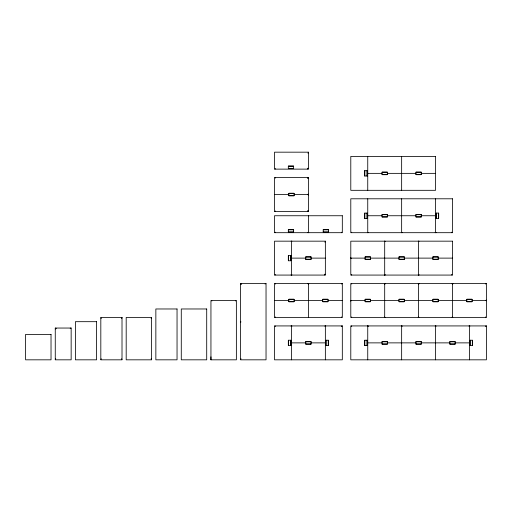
<?xml version="1.0" encoding="UTF-8"?>
<svg xmlns="http://www.w3.org/2000/svg" width="512" height="512" viewBox="0 0 512 512"><rect width="100%" height="100%" fill="white"/><g stroke="black" fill="none" stroke-linecap="round" stroke-linejoin="round"><path stroke-width="0.77" d="M291.782 241.165L291.782 241.523L291.142 241.165M308.096 232.339L308.416 232.691L308.73 232.339L308.096 232.691M291.142 274.714L291.462 275.072L291.782 274.714L291.142 275.072M308.096 283.904L308.416 283.546L308.73 283.904L308.096 283.546M367.424 232.339L367.744 232.691L368.058 232.339L367.424 232.691M291.142 326.278L291.462 325.926L291.782 326.278L291.142 325.926M385.011 241.165L385.011 241.523L384.378 241.165M401.325 232.339L401.645 232.691L401.965 232.339L401.325 232.691M325.05 326.278L325.363 325.926L325.683 326.278L325.05 325.926M384.378 274.714L384.691 275.072L385.011 274.714L384.378 275.072M418.912 241.165L418.912 241.523L418.278 241.165M384.378 283.904L384.691 283.546L385.011 283.904L384.378 283.546M435.232 232.339L435.546 232.691L435.866 232.339L435.232 232.691M367.424 326.278L367.744 325.926L368.058 326.278L367.424 325.926M418.278 274.714L418.598 275.072L418.912 274.714L418.278 275.072M384.378 317.446L384.378 317.094L385.011 317.446M418.278 283.904L418.598 283.546L418.912 283.904L418.278 283.546M401.325 326.278L401.645 325.926L401.965 326.278L401.325 325.926M418.278 317.446L418.278 317.094L418.912 317.446M452.179 283.904L452.499 283.546L452.813 283.904L452.179 283.546M435.232 326.278L435.546 325.926L435.866 326.278L435.232 325.926M452.179 317.446L452.179 317.094L452.813 317.446M469.133 326.278L469.446 325.926L469.766 326.278L469.133 325.926M70.189 328.557L70.707 328.045M55.264 359.373L55.782 358.861M121.491 318.413L122.01 317.894M274.963 169.126L275.475 168.608M100.819 359.373L101.338 358.861M307.898 153.139L308.416 152.627M151.098 318.413L151.616 317.894M307.45 178.118L307.962 177.6M274.963 211.501L275.475 210.989M307.898 178.566L308.416 178.048M274.963 232.691L275.475 232.173M235.405 301.011L235.923 300.499M265.069 284.064L265.587 283.546M274.963 275.072L275.475 274.554M324.845 242.131L325.363 241.619M351.238 232.691L351.757 232.173M274.963 317.446L275.475 316.928M240.608 359.373L241.126 358.861M341.35 284.064L341.869 283.546M351.238 275.072L351.757 274.554M341.35 326.438L341.869 325.926M351.238 317.446L351.757 316.928M485.434 284.064L485.952 283.546M485.434 326.438L485.952 325.926M308.058 194.867L308.416 194.554L308.058 194.234L308.416 194.867M350.79 258.438L351.149 258.438L350.79 257.798M351.149 300.499L350.79 301.133M486.4 300.179L486.042 300.179L486.4 300.813M288.499 165.99L293.453 165.99M288.326 166.246L293.626 166.246M288.326 168.378L293.626 168.378M288.499 168.64L293.453 168.64M364.774 170.714L367.085 170.714M382.214 172.038L387.174 172.038M416.115 172.038L421.075 172.038M382.048 172.301L387.341 172.301M415.949 172.301L421.242 172.301M367.744 173.363L382.048 173.363M387.341 173.363L415.949 173.363M421.242 173.363L435.546 173.363M382.048 174.426L387.341 174.426M415.949 174.426L421.242 174.426M382.214 174.688L387.174 174.688M416.115 174.688L421.075 174.688M364.774 176.013L367.085 176.013M288.986 193.229L293.939 193.229M288.813 193.485L294.112 193.485M308.058 194.234L308.416 194.234M274.509 194.554L288.813 194.554M294.112 194.554L308.416 194.554M288.813 195.616L294.112 195.616M288.986 195.878L293.939 195.878M364.774 213.094L367.085 213.094M436.205 213.094L438.515 213.094M382.214 214.419L387.174 214.419M416.115 214.419L421.075 214.419M382.048 214.675L387.341 214.675M415.949 214.675L421.242 214.675M367.744 215.744L382.048 215.744M387.341 215.744L415.949 215.744M421.242 215.744L435.546 215.744M382.048 216.806L387.341 216.806M415.949 216.806L421.242 216.806M382.214 217.062L387.174 217.062M416.115 217.062L421.075 217.062M364.774 218.387L367.085 218.387M436.205 218.387L438.515 218.387M288.499 229.555L293.453 229.555M323.373 229.555L328.333 229.555M288.326 229.818L293.626 229.818M323.206 229.818L328.499 229.818M288.326 231.949L293.626 231.949M323.206 231.949L328.499 231.949M288.499 232.205L293.453 232.205M323.373 232.205L328.333 232.205M288.499 255.469L290.803 255.469M305.933 256.794L310.893 256.794M365.261 256.794L370.221 256.794M399.168 256.794L404.122 256.794M433.069 256.794L438.029 256.794M305.766 257.056L311.059 257.056M365.094 257.056L370.394 257.056M398.995 257.056L404.294 257.056M432.896 257.056L438.195 257.056M291.462 258.118L305.766 258.118M311.059 258.118L325.363 258.118M350.79 258.118L365.094 258.118M370.394 258.118L398.995 258.118M404.294 258.118L432.896 258.118M438.195 258.118L452.499 258.118M305.766 259.187L311.059 259.187M365.094 259.187L370.394 259.187M398.995 259.187L404.294 259.187M432.896 259.187L438.195 259.187M305.933 259.443L310.893 259.443M365.261 259.443L370.221 259.443M399.168 259.443L404.122 259.443M433.069 259.443L438.029 259.443M288.499 260.768L290.803 260.768M288.986 299.174L293.939 299.174M322.886 299.174L327.846 299.174M365.261 299.174L370.221 299.174M399.168 299.174L404.122 299.174M433.069 299.174L438.029 299.174M466.97 299.174L471.93 299.174M288.813 299.43L294.112 299.43M322.714 299.43L328.013 299.43M365.094 299.43L370.394 299.43M398.995 299.43L404.294 299.43M432.896 299.43L438.195 299.43M466.803 299.43L472.096 299.43M274.509 300.499L288.813 300.499M294.112 300.499L322.714 300.499M328.013 300.499L342.317 300.499M350.79 300.499L365.094 300.499M370.394 300.499L398.995 300.499M404.294 300.499L432.896 300.499M438.195 300.499L466.803 300.499M472.096 300.499L486.4 300.499M288.813 301.562L294.112 301.562M322.714 301.562L328.013 301.562M365.094 301.562L370.394 301.562M398.995 301.562L404.294 301.562M432.896 301.562L438.195 301.562M466.803 301.562L472.096 301.562M288.986 301.824L293.939 301.824M322.886 301.824L327.846 301.824M365.261 301.824L370.221 301.824M399.168 301.824L404.122 301.824M433.069 301.824L438.029 301.824M466.97 301.824L471.93 301.824M240.608 321.37L240.966 322.003L240.608 322.003M288.499 340.224L290.803 340.224M326.022 340.224L328.333 340.224M364.774 340.224L367.085 340.224M470.106 340.224L472.416 340.224M305.933 341.549L310.893 341.549M382.214 341.549L387.174 341.549M416.115 341.549L421.075 341.549M450.016 341.549L454.976 341.549M305.766 341.811L311.059 341.811M382.048 341.811L387.341 341.811M415.949 341.811L421.242 341.811M449.85 341.811L455.149 341.811M291.462 342.874L305.766 342.874M311.059 342.874L325.363 342.874M367.744 342.874L382.048 342.874M387.341 342.874L415.949 342.874M421.242 342.874L449.85 342.874M455.149 342.874L469.446 342.874M305.766 343.942L311.059 343.942M382.048 343.942L387.341 343.942M415.949 343.942L421.242 343.942M449.85 343.942L455.149 343.942M305.933 344.198L310.893 344.198M382.214 344.198L387.174 344.198M416.115 344.198L421.075 344.198M450.016 344.198L454.976 344.198M288.499 345.523L290.803 345.523M326.022 345.523L328.333 345.523M364.774 345.523L367.085 345.523M470.106 345.523L472.416 345.523M210.944 359.827L236.371 359.827L236.371 300.499L210.944 300.499L210.944 359.827L210.95 356.832M451.533 232.173L452.051 232.691M451.533 274.554L452.051 275.072M485.434 316.928L485.952 317.446M307.898 168.16L308.416 168.678M307.45 168.608L307.962 169.126M341.35 232.173L341.869 232.691M274.963 177.6L275.475 178.118M307.898 210.534L308.416 211.053M307.45 210.989L307.962 211.501M351.238 283.546L351.757 284.064M324.845 274.106L325.363 274.618M324.397 274.554L324.915 275.072M351.238 325.926L351.757 326.438M341.35 316.928L341.869 317.446M274.963 283.546L275.475 284.064M241.056 283.546L241.574 284.064M240.608 283.994L241.126 284.512M274.963 325.926L275.475 326.438M211.392 300.499L211.91 301.011M151.098 358.861L151.616 359.373M100.819 317.894L101.338 318.413M121.491 358.861L122.01 359.373M55.712 328.045L56.23 328.557M55.264 328.493L55.782 329.011M472.582 340.397L472.582 345.35M472.326 340.224L472.326 345.523M472.096 299.341L472.096 301.651M470.195 340.224L470.195 345.523M469.939 340.397L469.939 345.35M469.766 325.926L469.766 326.278M469.446 325.926L469.446 359.827M466.803 299.341L466.803 301.651M455.149 341.722L455.149 344.032M452.813 283.546L452.813 283.904M452.499 283.546L452.499 317.446M449.85 341.722L449.85 344.032M438.682 213.261L438.682 218.221M438.426 213.094L438.426 218.387M438.195 256.966L438.195 259.277M438.195 299.341L438.195 301.651M436.294 213.094L436.294 218.387M436.032 213.261L436.032 218.221M435.866 232.339L435.866 232.691M435.866 325.926L435.866 326.278M435.546 198.79L435.546 232.691M435.546 325.926L435.546 359.827M432.896 256.966L432.896 259.277M432.896 299.341L432.896 301.651M421.242 172.211L421.242 174.515M421.242 214.586L421.242 216.896M421.242 341.722L421.242 344.032M418.912 274.714L418.912 275.072M418.912 283.546L418.912 283.904M418.598 241.165L418.598 275.072M418.598 283.546L418.598 317.446M415.949 172.211L415.949 174.515M415.949 214.586L415.949 216.896M415.949 341.722L415.949 344.032M404.294 256.966L404.294 259.277M404.294 299.341L404.294 301.651M401.965 232.339L401.965 232.691M401.965 325.926L401.965 326.278M401.645 156.41L401.645 190.317M401.645 198.79L401.645 232.691M401.645 325.926L401.645 359.827M398.995 256.966L398.995 259.277M398.995 299.341L398.995 301.651M387.341 172.211L387.341 174.515M387.341 214.586L387.341 216.896M387.341 341.722L387.341 344.032M385.011 274.714L385.011 275.072M385.011 283.546L385.011 283.904M384.691 241.165L384.691 275.072M384.691 283.546L384.691 317.446M382.048 172.211L382.048 174.515M382.048 214.586L382.048 216.896M382.048 341.722L382.048 344.032M370.394 256.966L370.394 259.277M370.394 299.341L370.394 301.651M368.058 232.339L368.058 232.691M368.058 325.926L368.058 326.278M367.744 156.41L367.744 190.317M367.744 198.79L367.744 232.691M367.744 325.926L367.744 359.827M367.258 170.886L367.258 175.84M367.258 213.261L367.258 218.221M367.258 340.397L367.258 345.357M366.995 170.714L366.995 176.013M366.995 213.094L366.995 218.387M366.995 340.224L366.995 345.523M365.094 256.966L365.094 259.277M365.094 299.341L365.094 301.651M364.864 170.714L364.864 176.013M364.864 213.094L364.864 218.387M364.864 340.224L364.864 345.523M364.608 170.886L364.608 175.84M364.608 213.261L364.608 218.221M364.608 340.397L364.608 345.357M328.499 229.728L328.499 232.038M328.499 340.397L328.499 345.35M328.243 340.224L328.243 345.523M328.013 299.341L328.013 301.651M326.112 340.224L326.112 345.523M325.85 340.397L325.85 345.35M325.683 325.926L325.683 326.278M325.363 325.926L325.363 359.827M323.206 229.728L323.206 232.038M322.714 299.341L322.714 301.651M311.059 256.966L311.059 259.277M311.059 341.722L311.059 344.032M308.73 232.339L308.73 232.691M308.73 283.546L308.73 283.904M308.416 215.744L308.416 232.691M308.416 283.546L308.416 317.446M305.766 256.966L305.766 259.277M305.766 341.722L305.766 344.032M294.112 193.395L294.112 195.706M294.112 299.341L294.112 301.651M293.626 166.157L293.626 168.467M293.626 229.728L293.626 232.038M291.782 274.714L291.782 275.072M291.782 325.926L291.782 326.278M291.462 241.165L291.462 275.072M291.462 325.926L291.462 359.827M290.976 255.642L290.976 260.595M290.976 340.397L290.976 345.35M290.714 255.469L290.714 260.768M290.714 340.224L290.714 345.523M288.813 193.395L288.813 195.706M288.813 299.341L288.813 301.651M288.582 255.469L288.582 260.768M288.582 340.224L288.582 345.523M288.326 166.157L288.326 168.467M288.326 229.728L288.326 232.038M288.326 255.642L288.326 260.595M288.326 340.397L288.326 345.35M308.416 152.173L274.509 152.173L274.509 169.126L308.416 169.126L308.416 152.173M435.546 156.41L350.79 156.41L350.79 190.317L435.546 190.317L435.546 156.41M308.416 177.6L274.509 177.6L274.509 211.501L308.416 211.501L308.416 177.6M452.499 198.79L350.79 198.79L350.79 232.691L452.499 232.691L452.499 198.79M342.317 215.744L274.509 215.744L274.509 232.691L342.317 232.691L342.317 215.744M325.363 241.165L274.509 241.165L274.509 275.072L325.363 275.072L325.363 241.165M452.499 241.165L350.79 241.165L350.79 275.072L452.499 275.072L452.499 241.165M266.035 283.546L240.608 283.546L240.608 359.827L266.035 359.827L266.035 283.546M342.317 283.546L274.509 283.546L274.509 317.446L342.317 317.446L342.317 283.546M486.4 283.546L350.79 283.546L350.79 317.446L486.4 317.446L486.4 283.546M177.043 308.973L155.853 308.973L155.853 359.827L177.043 359.827L177.043 308.973M206.707 308.973L181.28 308.973L181.28 359.827L206.707 359.827L206.707 308.973M122.01 317.446L100.819 317.446L100.819 359.827L122.01 359.827L122.01 317.446M151.616 317.446L126.189 317.446L126.189 359.827L151.616 359.827L151.616 317.446M96.582 321.683L75.392 321.683L75.392 359.827L96.582 359.827L96.582 321.683M342.317 325.926L274.509 325.926L274.509 359.827L342.317 359.827L342.317 325.926M486.4 325.926L350.79 325.926L350.79 359.827L486.4 359.827L486.4 325.926M71.155 328.045L55.264 328.045L55.264 359.827L71.155 359.827L71.155 328.045M51.027 334.4L25.6 334.4L25.6 359.827L51.027 359.827L51.027 334.4"/></g></svg>
